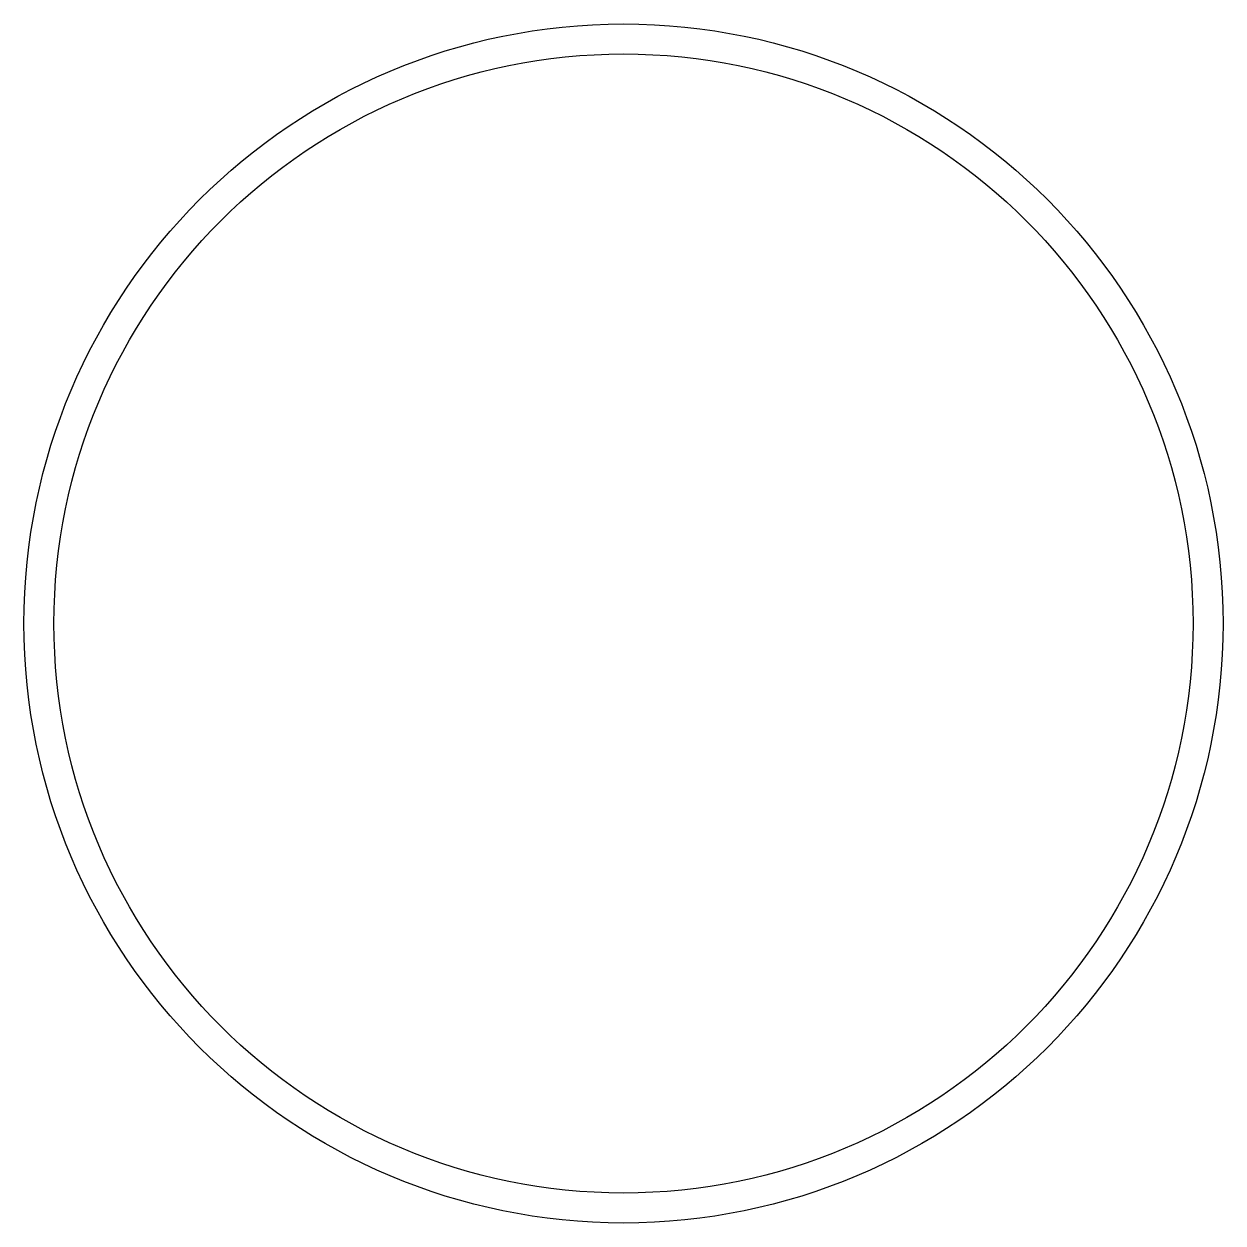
# Model space of a CAD drawing. Extents: x 1226.8 to 1277.6, y 508.4 to 559.2.
import ezdxf

# ---------------------------------------------------------------- set-up
doc = ezdxf.new("R2010")
doc.units = 0
doc.layers.get('0').update_dxf_attribs({"linetype": 'CONTINUOUS'})

msp = doc.modelspace()

# ---------------------------------------------------------------- linework, layer by layer
at = {"color": 0, "linetype": 'CONTINUOUS'}
for radius in [25.4, 24.13]:
    msp.add_circle((1252.246, 533.849), radius, dxfattribs=at)

doc.saveas('drawing.dxf')
